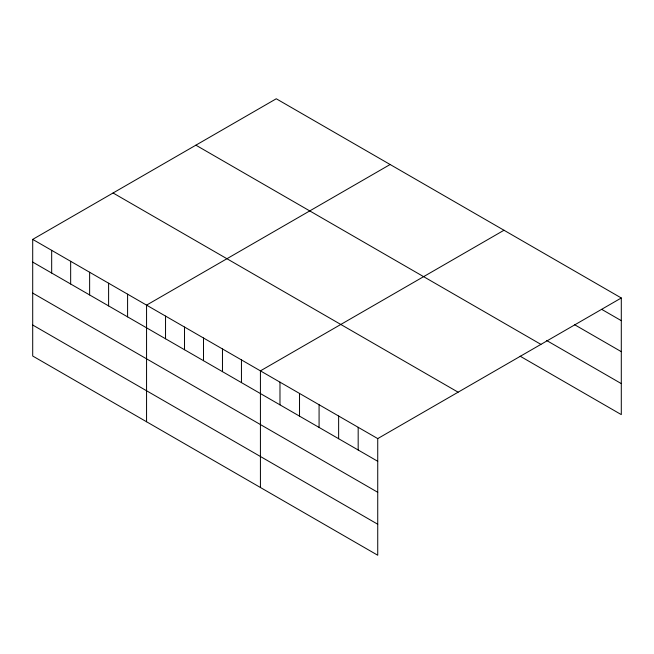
<?xml version="1.0" encoding="UTF-8"?>
<svg xmlns="http://www.w3.org/2000/svg" width="654" height="654" viewBox="0 0 654 654"><rect width="100%" height="100%" fill="white"/><g stroke="black" fill="none" stroke-linecap="round" stroke-linejoin="round"><path stroke-width="0.98" d="M32.7 239.389L377.734 438.597L377.734 555.23L32.7 356.021L32.7 239.389L276.266 98.77L621.3 297.979L621.3 414.611L520.143 356.201M390.127 164.506L146.561 305.132L146.561 421.765M503.989 230.249L260.423 370.867L260.423 487.5M377.734 438.597L621.3 297.979M601.745 309.383L621.3 320.664M574.547 324.678L621.3 351.664M546.491 340.415L621.3 383.604M195.889 145.18L540.923 344.38M113.077 192.987L458.111 392.187M32.7 262.082L377.734 461.291M32.7 293.082L377.734 492.29M32.7 325.022L377.734 524.23M358.179 427.307L358.179 450.001M338.633 416.018L338.633 438.711M319.078 404.728L319.078 427.422M299.524 393.446L299.524 416.132M279.977 382.157L279.977 404.851M241.449 359.913L241.449 382.606M222.466 348.958L222.466 371.644M203.492 337.995L203.492 360.689M184.518 327.041L184.518 349.735M165.536 316.086L165.536 338.78M127.587 294.169L127.587 316.863M108.605 283.215L108.605 305.909M89.631 272.26L89.631 294.954M70.657 261.306L70.657 283.999M51.674 250.351L51.674 273.037"/></g></svg>
